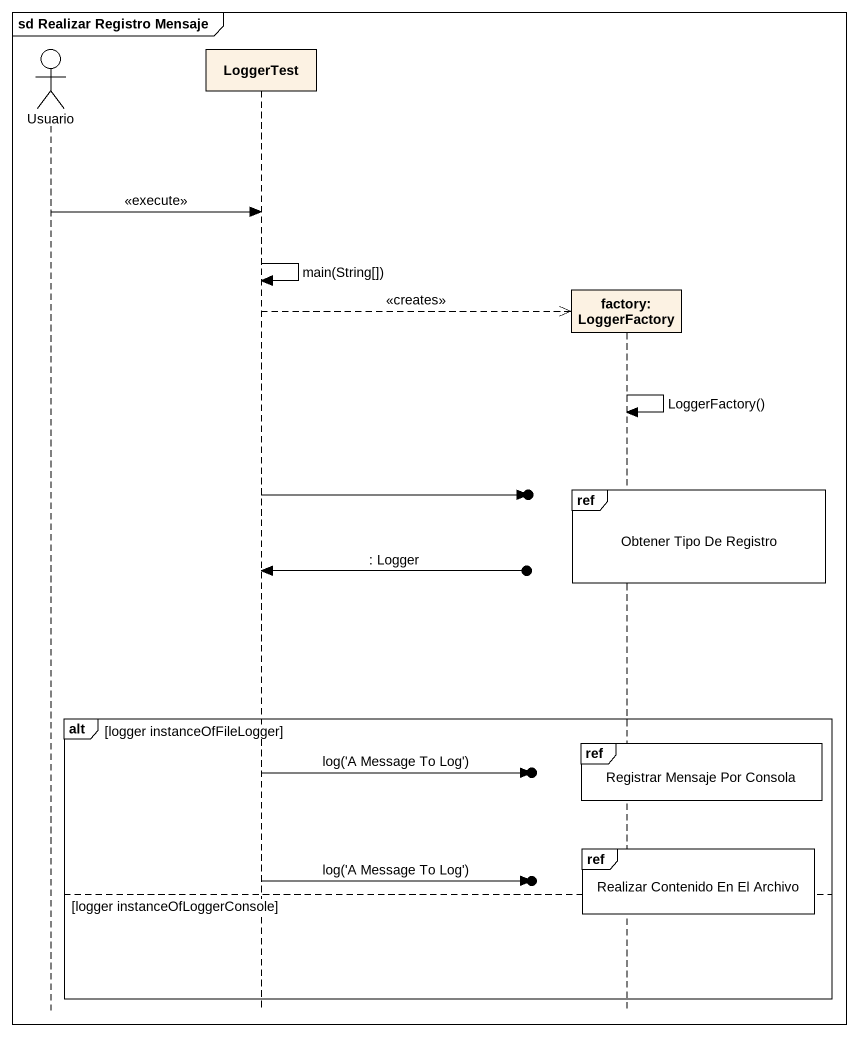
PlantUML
@startuml
mainframe sd Realizar Registro Mensaje
hide footbox
actor Usuario
participant LoggerTest
participant "factory: LoggerFactory" as factory_LoggerFactory

Usuario -> LoggerTest : <<execute>>
LoggerTest -> LoggerTest : main(String[])
LoggerTest -->> factory_LoggerFactory ** : <<creates>>
factory_LoggerFactory -> factory_LoggerFactory : LoggerFactory()
ref over factory_LoggerFactory : Obtener Tipo De Registro
LoggerTest ->o]
LoggerTest <-o] : : Logger
alt logger instanceOfFileLogger
  ref over factory_LoggerFactory : Registrar Mensaje Por Consola
  LoggerTest ->o] : log('A Message To Log')
  ref over factory_LoggerFactory : Realizar Contenido En El Archivo
  LoggerTest ->o] : log('A Message To Log')
else logger instanceOfLoggerConsole
end
@enduml
